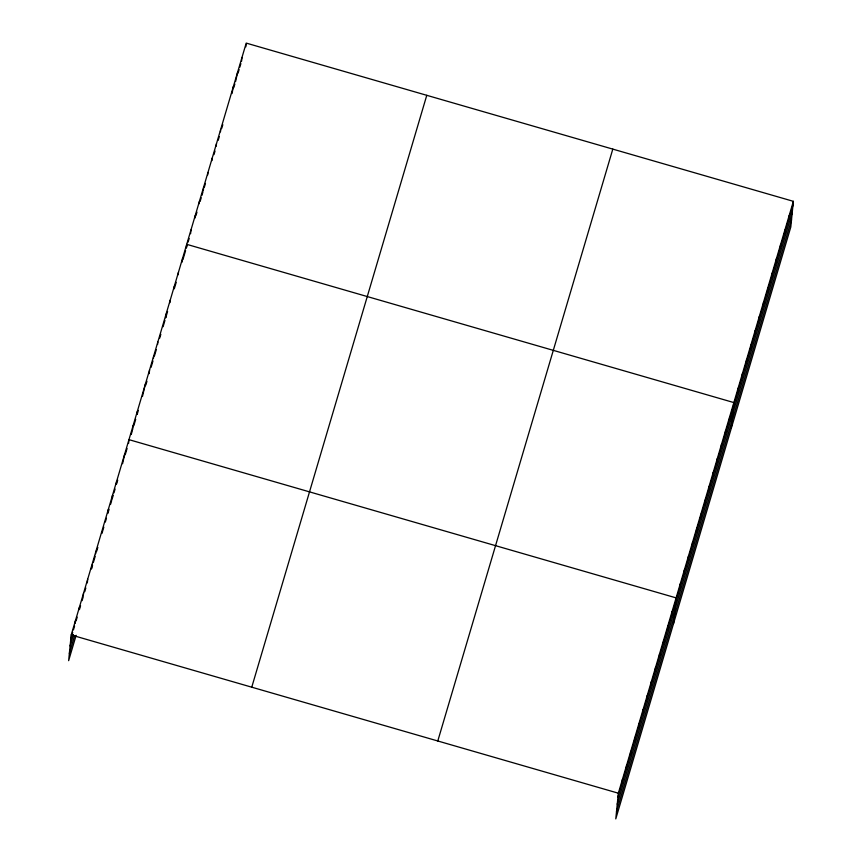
<?xml version="1.0" encoding="UTF-8"?>
<svg xmlns="http://www.w3.org/2000/svg" width="862" height="862" viewBox="0 0 862 862"><rect width="100%" height="100%" fill="white"/><g stroke="black" fill="none" stroke-linecap="round" stroke-linejoin="round"><path stroke-width="1.29" d="M793.363 201.331L618.345 793.202L615.78 818.9L790.799 227.029L793.363 201.331L246.22 43.1L71.201 634.971L68.637 660.669L76.136 635.305M75.08 623.517L75.328 621.017M79.196 609.563L79.455 607.063M83.323 595.61L83.571 593.121M87.331 582.906L87.698 579.167M91.825 565.213L91.447 568.963L92.579 565.16M95.704 553.76L95.951 551.26M108.332 509.41L107.955 513.159L109.075 509.345M112.448 495.456L112.082 499.206L113.202 495.402M116.327 484.002L116.575 481.502M124.828 453.606L122.576 463.691M128.578 443.402L128.826 440.902M132.705 429.448L133.082 425.699M136.961 414.245L137.209 411.756M145.452 383.849L142.456 396.477M149.212 373.645L149.579 369.895M153.458 358.441L153.705 355.941M157.584 344.488L157.832 341.998M166.086 314.091L165.709 317.841L167.584 311.494M169.954 302.637L170.213 300.138M174.081 288.684L174.329 286.195M178.208 274.73L178.456 272.241M182.216 262.037L182.582 258.288M190.588 233.71L190.965 229.96M194.963 218.086L195.211 215.586M199.208 203.712L199.456 201.212M203.335 190.588L203.712 186.838M207.71 174.964L207.957 172.465M211.966 160.591L212.214 158.091M216.211 146.217L216.459 143.717M220.467 131.843L220.715 129.343M233.462 86.222L232.029 93.559M237.718 71.848L235.574 81.578M241.586 61.224L241.963 57.474M245.842 46.85L246.09 44.35M622.105 782.998L622.472 779.259M626.221 769.044L626.599 765.305M630.348 755.101L630.725 751.352M634.475 741.148L634.852 737.398M638.602 727.194L638.979 723.444M642.729 713.24L643.106 709.501M646.856 699.287L647.222 695.548M650.982 685.344L651.349 681.594M655.109 671.39L655.476 667.641M659.225 657.437L659.602 653.698M663.352 643.483L663.729 639.744M667.479 629.54L667.856 625.79M671.606 615.587L671.983 611.837M673.545 623.582L676.11 597.883L128.955 439.652M679.859 587.679L680.226 583.94M683.986 573.726L684.353 569.987M688.102 559.783L688.479 556.033M692.229 545.829L692.606 542.079M696.356 531.876L696.733 528.137M700.483 517.922L700.86 514.183M704.61 503.979L704.987 500.229M708.736 490.025L709.103 486.276M712.863 476.072L713.23 472.322M716.99 462.118L717.356 458.379M721.106 448.165L721.483 444.426M725.233 434.222L725.61 430.472M729.36 420.268L729.737 416.518M731.299 428.263L733.864 402.576L186.709 244.334L186.332 248.084L187.399 244.485M737.732 391.941L738.109 388.191M741.988 377.567L742.365 373.817M746.233 363.193L746.611 359.443M750.49 348.819L750.867 345.069M754.735 334.445L755.112 330.696M758.991 320.071L759.357 316.322M763.236 305.698L763.613 301.948M767.492 291.324L767.859 287.574M771.738 276.95L772.115 273.2M775.994 262.576L776.36 258.826M780.239 248.202L780.616 244.452M784.495 233.828L784.862 230.079M788.741 219.454L789.118 215.705M70.824 638.72L72.699 632.374M73.453 629.842L74.574 626.038M76.071 620.963L77.203 617.16M79.455 609.542L80.575 605.738M82.073 600.663L83.205 596.86M84.702 591.785L85.823 587.981M93.322 562.617L95.208 556.281M96.706 551.206L97.826 547.402M101.953 533.449L103.828 527.102M105.326 522.038L106.457 518.224M110.584 504.281L111.704 500.477M113.956 492.859L115.077 489.056M116.575 483.981L117.706 480.177M125.205 454.813L127.08 448.477M131.207 434.523L132.328 430.72M133.836 425.645L135.711 419.298M137.209 414.223L138.329 410.42M145.829 385.055L146.96 381.252M151.087 367.298L152.962 360.962M154.46 355.887L156.334 349.541M159.707 338.13L160.838 334.327M163.08 326.72L164.954 320.373M174.339 288.662L176.214 282.327M182.959 259.494L185.589 250.616M188.11 242.093L189.166 238.494M195.9 215.737L196.967 212.149M200.146 201.363L201.212 197.775M201.923 195.372L202.979 191.784M204.402 186.989L205.458 183.401M213.959 154.654L215.026 151.055M218.215 140.28L219.271 136.681M221.76 128.298L222.816 124.71M233.796 87.568L234.863 83.98M238.052 73.195L239.108 69.606M239.819 67.204L240.886 63.616M70.102 645.961L73.475 634.54M69.359 653.418L74.606 635.671M251.758 687.186L426.776 95.316M437.788 740.986L612.807 149.115M617.979 796.951L792.997 205.081M617.257 804.192L792.264 212.321M616.502 811.659L791.521 219.788M71.201 634.971L618.345 793.202"/></g></svg>
